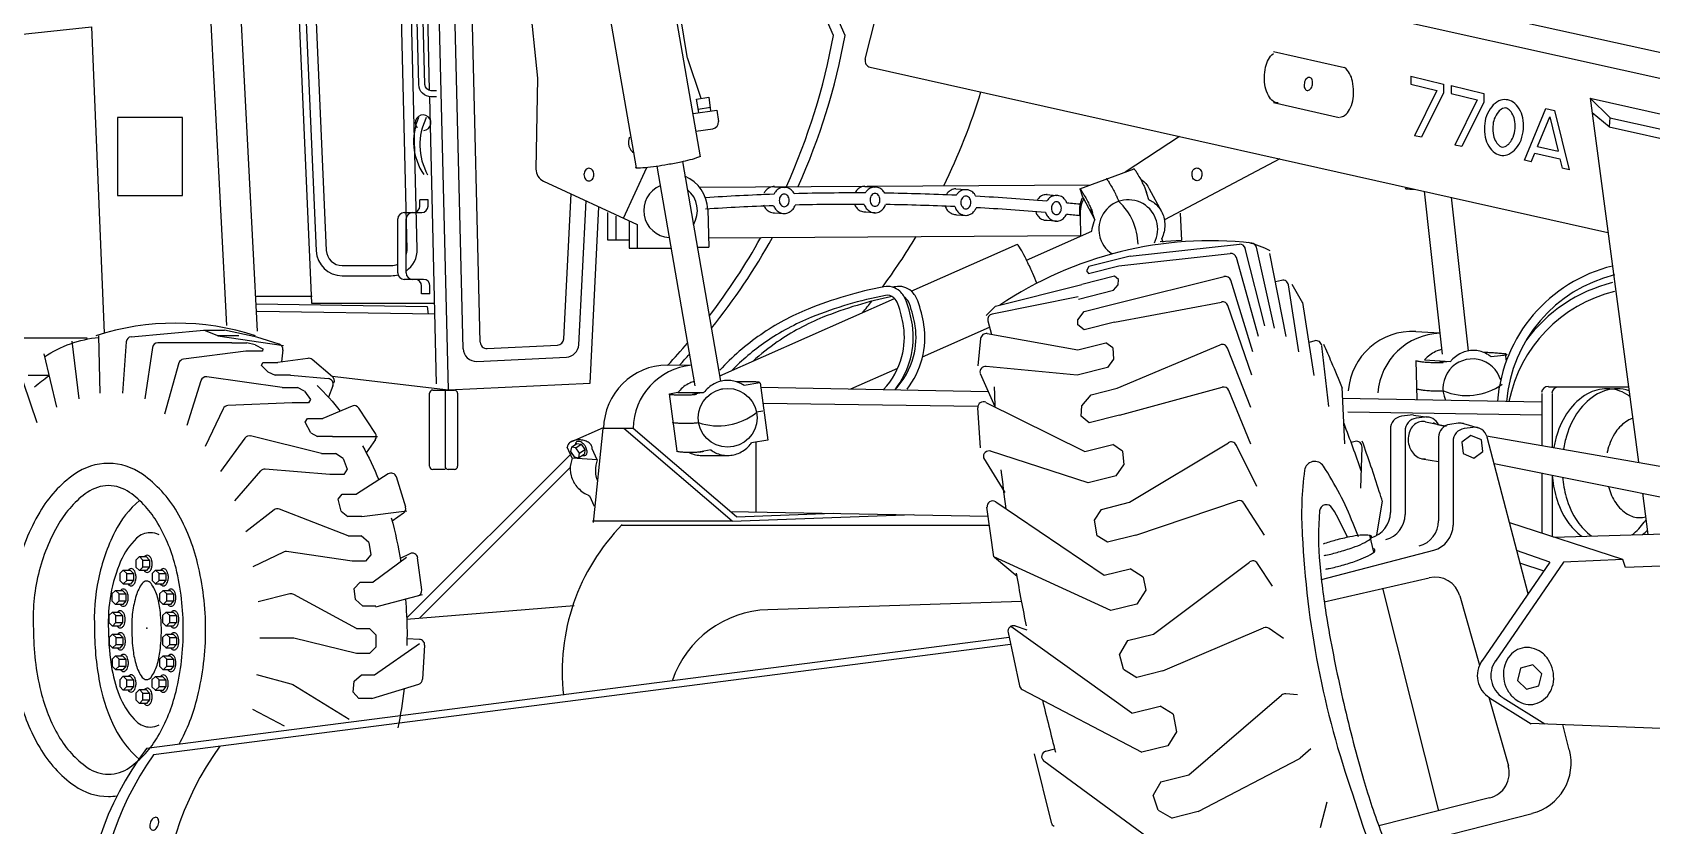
# Model space of a CAD drawing. Extents: x 103 to 393, y 15 to 220.
# Drawn here: x 165.9 to 290.7, y 85.4 to 146.6 of the extents above; entities that cross this region are included whole.
import ezdxf

# ---------------------------------------------------------------- set-up
doc = ezdxf.new("R2010")
doc.units = 0
doc.header["$MEASUREMENT"] = 0
doc.layers.get('0').update_dxf_attribs({"color": 2, "linetype": 'CONTINUOUS'})
for name, color, linetype in [('1', 1, 'CONTINUOUS'), ('2', 3, 'CONTINUOUS'), ('3', 4, 'CONTINUOUS'), ('4', 6, 'CONTINUOUS')]:
    doc.layers.add(name, color=color, linetype=linetype)

# ---------------------------------------------------------------- blocks, each defined once
blk = doc.blocks.new('BOLT', base_point=(134.5, 112))
blk.add_lwpolyline([(134.5, 112.5), (134.07, 112.25), (134.07, 111.75), (134.5, 111.5), (134.93, 111.75), (134.93, 112.25)], close=True)
blk = doc.blocks.new('HEAD', base_point=(135.52, 109.98))
for p, q in [((135, 110.5), (135.5, 110.5)), ((135.25, 110.25), (135.74, 110.25)), ((135.25, 109.76), (135.74, 109.76)), ((135.5, 110.5), (135.74, 110.25)), ((135.74, 109.76), (135.52, 109.49)), ((135.74, 110.25), (135.74, 109.76)), ((135.52, 109.49), (134.98, 109.49))]:
    blk.add_line(p, q)
for points in [[(135.34, 109.49, 0.073929), (135.44, 109.4, 0.157162), (135.56, 109.36, 0.157162), (135.69, 109.4, 0.10659), (135.82, 109.54, 0.072208), (135.89, 109.73, 0.058607), (135.92, 109.98, 0.058607), (135.89, 110.23, 0.072208), (135.82, 110.42, 0.10659), (135.69, 110.56, 0.157162), (135.56, 110.6, 0.157162)], [(135.56, 110.6, 0.157162), (135.44, 110.56, 0.051243), (135.37, 110.5, 0.072208)]]:
    blk.add_lwpolyline(points, format="xyb")
at = {"xscale": 0.6, "zscale": 0.6}
blk.add_blockref('BOLT', (135, 110), dxfattribs=at)
blk = doc.blocks.new('O', base_point=(178.78, 65.76))
blk.add_lwpolyline([(179.3, 65.51, 0.147265), (179.38, 65.6, 0.107139), (179.41, 65.76, 0.076516), (179.38, 65.95, 0.077832), (179.3, 66.12, 0.063471), (179.17, 66.27, 0.076516), (179.03, 66.37, 0.107139), (178.87, 66.41, 0.147265), (178.76, 66.38, 0.147265), (178.68, 66.29, 0.107139), (178.64, 66.13, 0.076516), (178.67, 65.96, 0.063471), (178.76, 65.78, 0.063471), (178.89, 65.62, 0.076516), (179.03, 65.52, 0.107139), (179.18, 65.48, 0.147265)], format="xyb", close=True)
blk = doc.blocks.new('VELLIPSE', base_point=(228.46, 131.91))
blk.add_lwpolyline([(228.21, 131.42, 0.122771), (228.35, 131.45, 0.105458), (228.48, 131.56, 0.087651), (228.57, 131.73, 0.094352), (228.59, 131.91, 0.078202), (228.56, 132.1, 0.087651), (228.48, 132.26, 0.105458), (228.35, 132.37, 0.122771), (228.21, 132.4, 0.122771), (228.07, 132.37, 0.105458), (227.94, 132.26, 0.087651), (227.86, 132.1, 0.078202), (227.83, 131.91, 0.078202), (227.86, 131.72, 0.087651), (227.94, 131.56, 0.105458), (228.07, 131.45, 0.122771)], format="xyb", close=True)

msp = doc.modelspace()

# ---------------------------------------------------------------- linework, layer by layer
for p, q in [((198, 119), (196.02, 201.26)), ((196.55, 142.08), (196.08, 161.59)), ((185.94, 160.21), (187.46, 125.7)), ((180.92, 123.97), (179.15, 158.51)), ((183.28, 123.54), (181.47, 158.73)), ((245.49, 155.22), (331.12, 136.2)), ((242.34, 153.93), (323, 136)), ((203.8, 153.43), (204.87, 143.04)), ((230.12, 144.5), (231.53, 150.12)), ((227.67, 146.34), (226.36, 149.38)), ((228.57, 146.34), (227.25, 149.38)), ((132.5, 143), (170.5, 147)), ((170.5, 147), (171.48, 123.38)), ((261.58, 145.1), (267.07, 143.85)), ((230.5, 143.89), (287.37, 131.15)), ((204.87, 143.04), (204.75, 136.03)), ((197.09, 119.48), (196.56, 141.6)), ((261.58, 141.17), (266.64, 140)), ((286, 141.5), (317.68, 134.41)), ((286, 141.5), (289.72, 113.42)), ((286, 141.5), (287.5, 140)), ((287.45, 139.28), (286.15, 140.37)), ((287.5, 140), (287.45, 139.28)), ((287.5, 139.99), (314.68, 133.91)), ((254.35, 138.54), (250.15, 135.8)), ((287.45, 139.28), (313.68, 133.41)), ((211.49, 132.25), (213.3, 136.16)), ((262.08, 136.81), (253.18, 132.12)), ((205.33, 135.1), (212.56, 131.75)), ((217.35, 134.64), (247.48, 134.81)), ((223.12, 134.66), (223.88, 134.6)), ((230.1, 134.69), (230.87, 134.63)), ((237.12, 134.51), (237.88, 134.45)), ((244.1, 134.06), (244.87, 134)), ((271.79, 134.64), (271.8, 134.51)), ((208.92, 119.53), (209.6, 133.12)), ((210.27, 132.69), (210.27, 130.57)), ((210.9, 132.39), (210.9, 130.57)), ((217.99, 132.9), (218.06, 130.01)), ((223.12, 132.66), (223.88, 132.6)), ((230.1, 132.73), (230.87, 132.68)), ((237.16, 132.51), (237.93, 132.46)), ((254.4, 132.63), (254.51, 130.52)), ((211.93, 132.04), (211.93, 129.92)), ((212.56, 131.75), (212.56, 129.92)), ((244.1, 132.1), (244.87, 132.04)), ((210.27, 130.57), (211.93, 130.57)), ((211.93, 129.92), (215.13, 129.92)), ((217.24, 130.01), (218.06, 130.01)), ((218.05, 130.73), (246.72, 130.9)), ((254.51, 130.52), (252.86, 130.43)), ((183.22, 126.22), (187.51, 126.22)), ((183.22, 125.63), (196.37, 125.44)), ((196.96, 124.85), (183.27, 125.04)), ((187.46, 125.7), (196.94, 125.7)), ((196.37, 125.44), (196.44, 124.85)), ((170.16, 123), (133, 123)), ((272.57, 123.5), (274.41, 123.4)), ((189.03, 120.06), (198, 119)), ((214.88, 120.92), (216.72, 120.93)), ((196.54, 113.12), (196.54, 118.74)), ((196.79, 118.99), (198.46, 118.99)), ((197.74, 118.99), (197.74, 113.12)), ((198, 119), (208.92, 119.53)), ((198.71, 118.74), (198.71, 113.12)), ((222.08, 119.22), (239.6, 118.88)), ((282.28, 118.72), (282.28, 114.72)), ((288.99, 119.22), (282.78, 119.22)), ((283.06, 118.72), (283.06, 114.58)), ((288.95, 119.22), (283.56, 119.22)), ((222.25, 117.99), (238.81, 117.74)), ((266.88, 118.37), (282.28, 118.07)), ((267.31, 117.31), (282.28, 117.09)), ((272.13, 117.06), (271.47, 116.97)), ((272.39, 117.06), (273.52, 116.91)), ((273.25, 116.91), (272.59, 116.83)), ((273.3, 116.55), (274.81, 116.22)), ((275.83, 116.43), (275.17, 116.34)), ((276.24, 116.4), (277.37, 116.08)), ((276.96, 116.11), (276.3, 116.02)), ((209.91, 116.02), (209.15, 108.79)), ((211.52, 116.02), (209.91, 116.02)), ((212.24, 116.02), (210.63, 116.02)), ((219.88, 108.87), (211.52, 116.02)), ((220.2, 109.21), (212.24, 116.02)), ((221.73, 109.61), (221.73, 115.03)), ((270.6, 115.98), (270.6, 109.54)), ((271.73, 115.83), (271.73, 109.39)), ((274.31, 115.35), (274.31, 108.91)), ((275.43, 115.03), (275.43, 108.58)), ((278.01, 115.46), (303.34, 111.04)), ((281.23, 103.29), (278.06, 115.37)), ((194.78, 101.39), (207.5, 114.1)), ((273.03, 113.7), (274.31, 113.47)), ((195.77, 101.4), (207.39, 113.01)), ((197.74, 112.87), (196.79, 112.87)), ((198.46, 112.87), (197.99, 112.87)), ((278.61, 113.34), (303.77, 108.24)), ((282.28, 112.6), (282.28, 107.98)), ((283.06, 112.44), (283.06, 107.69)), ((290.03, 111.03), (290.45, 107.86)), ((219.88, 108.87), (209.11, 108.87)), ((219.71, 109.63), (239.6, 109.28)), ((219.88, 108.87), (233.84, 109.4)), ((220.2, 109.21), (227.66, 109.49)), ((288.51, 105.92), (279.8, 108.75)), ((211.34, 108.57), (239.7, 108.57)), ((269.33, 106.49), (269.01, 107.79)), ((283.18, 107.66), (303.77, 108.24)), ((265.28, 104.38), (273.94, 106.65)), ((282.9, 105.71), (280.31, 106.63)), ((282.9, 105.71), (277.66, 98.1)), ((283.94, 105.71), (278.7, 98.1)), ((282.44, 105.02), (280.65, 105.61)), ((288.51, 105.92), (283.94, 105.71)), ((288.72, 105.3), (288.51, 105.92)), ((304.09, 105.92), (288.72, 105.3)), ((265.5, 102.67), (273.58, 104.52)), ((274.33, 86.56), (270.03, 103.71)), ((194.78, 101.32), (207.7, 102.39)), ((242.16, 102.69), (222.63, 102.05)), ((275.95, 103.12), (277.48, 97.78)), ((241.21, 99.92), (174.74, 91.36)), ((241.32, 99.38), (175.28, 90.87)), ((278.18, 95.31), (279.69, 90.03)), ((278.24, 95.27), (281.45, 93.26)), ((279.28, 95.27), (282.49, 93.26)), ((281.39, 93.3), (304.7, 92.44)), ((284.39, 91.24), (283.88, 93.21)), ((278.25, 87.54), (269.7, 85.39)), ((270.46, 83.52), (281.52, 86.35))]:
    msp.add_line(p, q)
for points in [[(261.94, 141.13, -0.166601), (261.58, 141.25, -0.105514), (261.2, 141.7, -0.068239), (260.95, 142.37, -0.067475), (260.89, 143.09, -0.054409), (260.98, 143.89, -0.068239), (261.2, 144.48, -0.105514), (261.58, 144.94, -0.166601)], [(266.71, 140.04, 0.166601), (267.07, 140.16, 0.105514), (267.46, 140.61, 0.068239), (267.7, 141.28, 0.067475), (267.76, 142, 0.054409), (267.68, 142.8, 0.068239), (267.46, 143.39, 0.105514), (267.07, 143.85, 0.166601)], [(212.41, 136.17, 0.043078), (212.42, 136.16, 0.360272)], [(223.12, 134.68, 0.002445), (223.12, 134.68, 0.122771), (222.73, 134.58, 0.105458), (222.44, 134.34, 0.056824), (222.32, 134.14, 0.078202)], [(224.66, 134.13, 0.043635), (224.56, 134.28, 0.105458), (224.26, 134.53, 0.122771), (223.88, 134.62, 0.122771), (223.5, 134.53, 0.105458), (223.2, 134.28, 0.056824), (223.08, 134.08, 0.078202)], [(230.1, 134.7, 0.117311), (229.74, 134.61, 0.105458), (229.45, 134.37, 0.036966), (229.37, 134.24, 0.078202)], [(231.63, 134.17, 0.041129), (231.54, 134.31, 0.105458), (231.26, 134.55, 0.122771), (230.88, 134.64, 0.122771), (230.5, 134.55, 0.105458), (230.21, 134.31, 0.036966), (230.13, 134.19, 0.078202)], [(237.12, 134.5, 0.002429), (237.11, 134.5, 0.122771), (236.74, 134.41, 0.105458), (236.45, 134.17, 0.03066), (236.38, 134.07, 0.078202)], [(238.65, 133.93, 0.052098), (238.54, 134.11, 0.105458), (238.25, 134.35, 0.122771), (237.88, 134.44, 0.122771), (237.5, 134.35, 0.105458), (237.21, 134.11, 0.03066), (237.14, 134.01, 0.078202)], [(244.14, 134.06, 0.01413), (244.1, 134.06, 0.122771), (243.72, 133.97, 0.105458), (243.43, 133.72, 0.035223), (243.36, 133.61, 0.078202)], [(245.67, 133.41, 0.074157), (245.53, 133.67, 0.105458), (245.24, 133.91, 0.122771), (244.86, 134, 0.122771), (244.49, 133.91, 0.105458), (244.2, 133.67, 0.035223), (244.12, 133.55, 0.078202)], [(271.74, 134.55, 0.360272), (271.78, 134.51, 0.025788), (272.44, 134.49, 0.011479)], [(222.29, 133.26, 0.071791), (222.44, 133, 0.105458), (222.73, 132.76, 0.122771), (223.12, 132.66, 0.122771)], [(223.06, 133.2, 0.071791), (223.2, 132.95, 0.105458), (223.5, 132.7, 0.122771), (223.88, 132.6, 0.122771)], [(223.12, 132.66, 0.000859), (223.12, 132.66, 0.105458)], [(223.88, 132.6, 0.122771), (224.26, 132.7, 0.105458), (224.56, 132.95, 0.081344), (224.73, 133.25, 0.090002)], [(229.29, 133.36, 0.086992), (229.45, 133.06, 0.105458), (229.74, 132.82, 0.122771), (230.12, 132.72, 0.122771)], [(230.05, 133.3, 0.086992), (230.21, 133, 0.105458), (230.5, 132.76, 0.122771), (230.88, 132.66, 0.122771)], [(230.12, 132.72, 0.013311), (230.16, 132.72, 0.105458)], [(230.88, 132.66, 0.122771), (231.26, 132.76, 0.105458), (231.54, 133, 0.079043), (231.7, 133.29, 0.090082)], [(236.28, 133.19, 0.005449), (236.29, 133.17, 0.087651), (236.45, 132.86, 0.105458), (236.74, 132.62, 0.122771), (237.11, 132.52, 0.122771)], [(237.04, 133.13, 0.005449), (237.05, 133.11, 0.087651), (237.21, 132.8, 0.105458), (237.5, 132.56, 0.122771), (237.88, 132.46, 0.122771)], [(237.11, 132.52, 0.009713), (237.14, 132.52, 0.105458)], [(237.88, 132.46, 0.122771), (238.25, 132.56, 0.105458), (238.54, 132.8, 0.068845), (238.69, 133.05, 0.090082)], [(243.27, 132.73, 0.002482), (243.27, 132.72, 0.087651), (243.43, 132.42, 0.105458), (243.72, 132.17, 0.122771), (244.1, 132.08, 0.122771)], [(244.03, 132.68, 0.002482), (244.03, 132.66, 0.087651), (244.2, 132.36, 0.105458), (244.49, 132.11, 0.122771), (244.86, 132.02, 0.122771)], [(244.86, 132.02, 0.122771), (245.24, 132.11, 0.105458), (245.53, 132.36, 0.049064), (245.64, 132.53, 0.090082)], [(244.1, 132.08, 0.011407), (244.14, 132.08, 0.105458)], [(243.36, 127.24, 0.009234), (243.04, 127.97, 0.00814), (242.61, 128.91, 0.011479), (242.27, 129.57, 0.027291), (241.91, 130.16, 0.312347), (241.86, 130.18, 0.360272)], [(289.04, 118.51, 0.013995), (288.82, 118.66, 0.13466), (287.31, 119.09, 0.13466), (285.78, 118.69, 0.106861), (284.32, 117.36, 0.082186), (283.42, 115.5, 0.028228), (283.19, 114.56, 0.070502)], [(288.99, 118.94, 0.077247), (288.08, 119.09, 0.13466), (286.56, 118.69, 0.106861), (285.1, 117.36, 0.082186), (284.19, 115.5, 0.032127), (283.94, 114.43, 0.070502)], [(273.3, 116.55, 0.081004), (272.99, 116.56, 0.118374), (272.57, 116.41, 0.104627), (272.21, 116.05, 0.089676), (272.01, 115.57, 0.081369), (271.98, 115, 0.081369), (272.14, 114.44, 0.089676), (272.44, 114.02, 0.104627), (272.86, 113.75, 0.118374), (273.31, 113.69, 0.118374)], [(273.91, 116.48, 0.009673), (274, 116.43, 0.113058), (274.93, 116.22, 0.113058)], [(289.27, 116.81, 0.062498), (288.87, 116.63, 0.107118), (287.97, 115.76, 0.079812), (287.37, 114.43, 0.017139), (287.3, 114.14, 0.067459)], [(171.8, 113.34, 0.155603), (169.18, 112.5, 0.106718), (166.5, 109.58, 0.072877), (164.74, 105.19, 0.073132), (164.31, 100.5, 0.05934), (164.92, 95.35, 0.072877), (166.5, 91.42, 0.106718), (169.18, 88.49, 0.155603), (171.8, 87.66, 0.037099), (172.47, 87.71, 0.106718)], [(177.24, 91.68, 0.067741), (178.67, 95.35, 0.05934), (179.29, 100.5, 0.05934), (178.67, 105.65, 0.072877), (177.09, 109.58, 0.106718), (174.42, 112.5, 0.155603), (171.8, 113.34, 0.155603)], [(268.13, 107.67, 0.004625), (267.73, 108.7, 0.051377), (265.44, 113.13, 0.312299), (264.6, 113.47, 0.312299), (263.99, 112.81, 0.051377), (263.81, 107.82, 0.022547)], [(283.08, 112.44, 0.050396), (283.37, 110.74, 0.082186), (284.24, 108.86, 0.08624), (285.36, 107.72, 0.13466)], [(283.86, 112.28, 0.045706), (284.15, 110.74, 0.082186), (285.02, 108.86, 0.084292), (286.1, 107.74, 0.13466)], [(287.41, 111.56, 0.003304), (287.43, 111.48, 0.079812), (287.97, 110.29, 0.107118), (288.87, 109.42, 0.139889), (289.8, 109.16, 0.068597), (290.27, 109.22, 0.107118)], [(174.19, 110.48, 0.101069), (172.29, 108.06, 0.064948), (171.03, 104.42, 0.063643), (170.73, 100.5, 0.051099), (171.17, 96.17, 0.064948), (172.29, 92.93, 0.101069), (174.19, 90.51, 0.174705)], [(267.29, 107.64, 0.027654), (266.12, 109.89, 0.326116), (265.55, 110.14, 0.326116), (265.14, 109.67, 0.044528), (265.16, 105.58, 0.019244), (265.72, 101.23, 0.013719), (266.92, 95.2, 0.013719), (268.45, 89.24, 0.019244), (269.82, 85.07, 0.044528), (271.58, 81.38, 0.326116), (272.14, 81.13, 0.326116)], [(289.23, 107.83, 0.072917), (290.17, 108.81, 0.008165), (290.3, 108.99, 0.085755)], [(175.01, 107.99, 0.194489), (173.96, 107.56, 0.099714), (172.74, 105.79, 0.057363), (171.98, 103.25, 0.055261), (171.8, 100.5, 0.043951), (172.07, 97.45, 0.057363), (172.74, 95.2, 0.099714), (173.96, 93.43, 0.194489), (175.01, 93.01, 0.119493), (175.7, 93.18, 0.099714)], [(175.7, 107.82, 0.119493), (175.01, 107.99, 0.194489)], [(265.5, 106.24, 0.003587), (265.63, 106.26, 0.02287), (266.61, 106.51, 0.017626), (267.7, 106.85, 0.024594), (268.46, 107.15, 0.055452), (269.1, 107.54, 0.303966), (269.15, 107.69, 0.303966), (269.04, 107.78, 0.055452), (268.28, 107.79, 0.024594), (267.48, 107.67, 0.017626), (266.37, 107.41, 0.015553), (265.41, 107.12, 0.024594)], [(290.04, 107.85, 0.026409), (290.41, 108.18, 0.082186)], [(265.62, 105.19, 0.007361), (265.89, 105.24, 0.02287), (266.88, 105.48, 0.017626), (267.97, 105.82, 0.024594), (268.72, 106.13, 0.055452), (269.37, 106.52, 0.303966), (269.41, 106.66, 0.303966), (269.3, 106.76, 0.00256), (269.27, 106.76, 0.024594)], [(267.71, 87.77, 0.016124), (269.45, 82.67, 0.051377), (271.75, 78.24, 0.312299), (272.58, 77.91, 0.312299)]]:
    msp.add_lwpolyline(points, format="xyb")
for points in [[(223.88, 133.12, 0.122771), (224.02, 133.16, 0.105458), (224.15, 133.27, 0.087651), (224.24, 133.43, 0.094352), (224.26, 133.61, 0.078202), (224.23, 133.8, 0.087651), (224.15, 133.96, 0.105458), (224.02, 134.07, 0.122771), (223.88, 134.1, 0.122771), (223.74, 134.07, 0.105458), (223.61, 133.96, 0.087651), (223.53, 133.8, 0.078202), (223.5, 133.61, 0.078202), (223.53, 133.42, 0.087651), (223.61, 133.27, 0.105458), (223.74, 133.16, 0.122771)], [(230.88, 133.16, 0.122771), (231.02, 133.2, 0.105458), (231.15, 133.31, 0.087651), (231.24, 133.48, 0.094352), (231.26, 133.65, 0.078202), (231.23, 133.85, 0.087651), (231.15, 134, 0.105458), (231.02, 134.11, 0.122771), (230.88, 134.14, 0.122771), (230.74, 134.11, 0.105458), (230.61, 134, 0.087651), (230.53, 133.85, 0.078202), (230.5, 133.65, 0.078202), (230.53, 133.46, 0.087651), (230.61, 133.31, 0.105458), (230.74, 133.2, 0.122771)], [(237.88, 132.96, 0.122771), (238.02, 133, 0.105458), (238.15, 133.11, 0.087651), (238.24, 133.28, 0.094352), (238.26, 133.45, 0.078202), (238.23, 133.65, 0.087651), (238.15, 133.8, 0.105458), (238.02, 133.91, 0.122771), (237.88, 133.94, 0.122771), (237.73, 133.91, 0.105458), (237.61, 133.8, 0.087651), (237.52, 133.65, 0.078202), (237.49, 133.45, 0.078202), (237.52, 133.26, 0.087651), (237.61, 133.11, 0.105458), (237.73, 133, 0.122771)], [(244.86, 132.52, 0.122771), (245, 132.56, 0.105458), (245.13, 132.66, 0.087651), (245.22, 132.83, 0.094352), (245.24, 133.01, 0.078202), (245.21, 133.2, 0.087651), (245.13, 133.36, 0.105458), (245, 133.47, 0.122771), (244.86, 133.5, 0.122771), (244.72, 133.47, 0.105458), (244.59, 133.36, 0.087651), (244.51, 133.2, 0.078202), (244.48, 133.01, 0.078202), (244.51, 132.82, 0.087651), (244.59, 132.66, 0.105458), (244.72, 132.56, 0.122771)], [(171.8, 111.62, 0.155603), (170.17, 111.1, 0.106718), (167.98, 108.71, 0.072877), (166.4, 104.79, 0.073943), (166.02, 100.55, 0.059928), (166.59, 95.75, 0.072877), (167.98, 92.28, 0.106718), (170.17, 89.89, 0.155603), (171.8, 89.37, 0.155603), (173.43, 89.89, 0.106718), (175.61, 92.28, 0.072877), (177.01, 95.75, 0.05934), (177.57, 100.5, 0.05934), (177.01, 105.25, 0.072877), (175.61, 108.71, 0.106718), (173.43, 111.1, 0.155603)], [(174.74, 104.26, 0.240474), (174.4, 104.08, 0.084039), (173.94, 103.15, 0.041981), (173.66, 101.86, 0.039541), (173.6, 100.46, 0.030917), (173.7, 98.9, 0.041981), (173.94, 97.78, 0.084039), (174.4, 96.84, 0.240474), (174.74, 96.67, 0.240474), (175.08, 96.84, 0.084039), (175.55, 97.78, 0.041981), (175.78, 98.9, 0.030917), (175.88, 100.46, 0.030917), (175.78, 102.02, 0.041981), (175.55, 103.15, 0.084039), (175.08, 104.08, 0.240474)]]:
    msp.add_lwpolyline(points, format="xyb", close=True)
for centre, radius, start, end in [((177.83, 155.44), 50.67, 335.8084, 349.6538), ((178.73, 155.44), 50.67, 335.8084, 349.6538), ((216.87, 144.8), 0.5, 189.4621, 198.4345), ((230.61, 144.38), 0.5, 165.9638, 257.3718), ((190.64, 156.96), 50.67, 333.9956, 342.7987), ((212.87, 138.09), 1, 156.0336, 237.0992), ((205.75, 136.01), 1, 179.0142, 245.1111), ((215.12, 132.83), 2.87, 1.4466, 67.2247), ((215.12, 132.83), 2.07, 112.765, 266.9684), ((215.12, 132.83), 2.07, 328.194, 51.5394), ((229.19, -40.41), 174.6, 92.0055, 93.7349), ((229.19, -40.41), 174.6, 89.6906, 91.4879), ((229.19, -40.41), 174.6, 87.3895, 89.1978), ((229.19, -40.41), 174.6, 85.0951, 86.8937), ((229.19, -41.29), 174.6, 92.0133, 93.7349), ((229.19, -41.29), 174.6, 89.7169, 91.4651), ((229.19, -41.29), 174.6, 87.4227, 89.175), ((229.19, -41.29), 174.6, 85.1241, 86.8825), ((229.19, -41.29), 174.6, 84.2504, 84.5949), ((229.19, -40.41), 174.6, 84.2163, 84.5833), ((177.83, 155.44), 50.67, 322.6466, 330.8498), ((178.73, 155.44), 50.67, 321.3046, 330.8498), ((190.64, 156.96), 50.67, 323.661, 328.9511), ((190.64, 156.96), 50.67, 320.8329, 322.1052), ((177.83, 155.44), 50.67, 317.0539, 319.6226), ((272.3, 118.55), 4.96, 86.8975, 175.6862), ((274.58, 118.41), 4.96, 91.8997, 175.6862), ((178.73, 155.44), 50.67, 317.0539, 318.3394), ((214.92, 115.96), 4.96, 90.4496, 179.2383), ((217.2, 115.96), 4.96, 95.4518, 179.2383), ((196.79, 118.74), 0.25, 90, 180), ((198.46, 118.74), 0.25, 0, 90), ((282.75, 118.77), 0.5, 86.4479, 176.4479), ((283.53, 118.72), 0.5, 86.4479, 176.4479), ((271.6, 115.98), 1, 97.6406, 180), ((272.73, 115.83), 1, 97.6406, 180), ((272.26, 116.07), 1, 82.6002, 97.6406), ((273.39, 115.92), 1, 24.1387, 97.6406), ((275.31, 115.35), 1, 97.6406, 180), ((275.97, 115.44), 1, 74.0542, 97.6406), ((277.09, 115.12), 1, 14.7079, 97.6406), ((276.43, 115.03), 1, 97.6406, 180), ((196.79, 113.12), 0.25, 180, 270), ((197.99, 113.12), 0.25, 180, 270), ((198.46, 113.12), 0.25, 270, 0), ((222.95, 97.29), 16.18, 135.5476, 186.5161), ((268.6, 109.54), 2, 284.7079, 0), ((269.73, 109.39), 2, 284.7079, 0), ((272.31, 108.91), 2, 284.7079, 0), ((273.43, 108.58), 2, 284.7079, 0), ((334.71, 111.2), 70.98, 182.7233, 199.2681), ((274.03, 102.57), 2, 15.9122, 102.9078), ((222.91, 93.96), 8.1, 91.9928, 160.8318), ((279.3, 96.97), 2, 145.4274, 237.9333), ((280.34, 96.97), 2, 145.4274, 237.9333), ((193.81, 76.93), 23.91, 142.9005, 217.0995), ((199.8, 77.58), 23.91, 144.3141, 215.7833), ((280.53, 90.23), 4, 284.3643, 14.7079), ((194.78, 77.04), 23.91, 144.6557, 217.0995), ((277.76, 89.48), 2, 284.0728, 15.9122)]:
    msp.add_arc(centre, radius, start, end)
at = {"layer": '1'}
for p, q in [((250.54, 129.31), (258.96, 130.23)), ((260.92, 123.93), (259.42, 129.91)), ((261.68, 123.77), (260.28, 130)), ((247.33, 127.98), (249.66, 128.56)), ((250.54, 129.31), (247.37, 128.52)), ((249.66, 128.56), (258.26, 129.52)), ((260.43, 123.11), (258.73, 129.21)), ((262.56, 123.11), (261.3, 129.53)), ((249.34, 127.76), (246.82, 127.13)), ((247.37, 128.52), (247.17, 128.19)), ((247.17, 128.19), (247.33, 127.98)), ((249.33, 125.63), (257.78, 127.75)), ((249.64, 127.51), (249.34, 127.76)), ((249.61, 127.1), (249.64, 127.51)), ((260.01, 121.94), (258.29, 127.46)), ((262.21, 127.45), (261.74, 127.33)), ((246.53, 126.18), (239.92, 124.85)), ((240.16, 125.46), (246.82, 127.13)), ((246.57, 126.01), (249.25, 126.68)), ((249.25, 126.68), (249.61, 127.1)), ((263.55, 121.94), (262.74, 127.1)), ((239.45, 124.75), (240.16, 125.46)), ((246.5, 124.41), (247, 125.05)), ((247, 125.05), (249.33, 125.63)), ((249.33, 124.22), (257.59, 125.78)), ((259.92, 120.14), (258.08, 125.5)), ((264.72, 120.11), (263.85, 125.73)), ((173.55, 123.1), (179.14, 123.61)), ((180.22, 123.18), (179.14, 123.61)), ((179.14, 123.61), (180.75, 123.61)), ((183.24, 123.07), (180.75, 123.61)), ((239.58, 124.32), (239.85, 123.28)), ((246.5, 124.03), (246.5, 124.41)), ((247, 123.64), (246.5, 124.03)), ((249.33, 124.22), (247, 123.64)), ((168.99, 122.75), (169.53, 118.32)), ((171.04, 123.18), (171.14, 118.75)), ((173.17, 122.71), (172.88, 118.75)), ((181.3, 122.64), (175.61, 122.64)), ((180.22, 123.18), (185.29, 122.43)), ((181.84, 123.18), (180.22, 123.18)), ((181.3, 122.64), (182.47, 122.64)), ((183.11, 122.48), (182.47, 122.64)), ((183.11, 122.48), (183.71, 122.16)), ((184.96, 122.53), (183.24, 123.07)), ((238.83, 120.87), (239.03, 122.96)), ((239.53, 123.34), (246.5, 122.1)), ((246.5, 122.1), (248.67, 122.64)), ((249.2, 122.25), (248.67, 122.64)), ((249.54, 119.13), (257.48, 122.47)), ((264.78, 122.78), (264.34, 122.67)), ((265.85, 117.73), (265.31, 122.41)), ((166.82, 121.78), (167.8, 117.68)), ((175.2, 122.28), (174.6, 118.32)), ((177.23, 121.08), (176.11, 117.14)), ((182.38, 122), (177.58, 121.38)), ((183.67, 122), (182.38, 122)), ((183.59, 120.89), (183.69, 121.12)), ((183.71, 122.16), (183.67, 122)), ((183.69, 121.12), (184.86, 121.12)), ((187.17, 121.43), (184.86, 121.12)), ((185.25, 122.08), (185.13, 121.16)), ((189.06, 120.02), (187.49, 121.34)), ((246.5, 122.1), (246.5, 122.1)), ((249.26, 121.36), (248.8, 120.72)), ((249.2, 122.25), (249.26, 121.36)), ((259.85, 117.64), (258.04, 122.23)), ((165.62, 120.14), (167.21, 120.14)), ((185.18, 119.18), (179.38, 120)), ((184.09, 120.39), (183.59, 120.89)), ((184.09, 120.39), (184.66, 120.15)), ((185.84, 120.15), (184.66, 120.15)), ((185.84, 120.15), (188.74, 119.88)), ((238.99, 120.28), (240.11, 117.72)), ((246.46, 120.14), (239.45, 120.81)), ((248.8, 120.72), (246.46, 120.14)), ((165.22, 119.59), (166.28, 116.48)), ((178.92, 119.71), (177.84, 116.26)), ((185.18, 119.18), (186.36, 119.18)), ((186.9, 118.91), (186.36, 119.18)), ((186.9, 118.91), (187.36, 118.27)), ((189.1, 119.31), (188.76, 118.44)), ((246.83, 117.78), (247.55, 118.63)), ((247.55, 118.63), (249.54, 119.13)), ((249.72, 117.05), (257.64, 119.21)), ((259.84, 114.81), (258.15, 118.95)), ((267.1, 114.85), (266.89, 119.22)), ((180.65, 117.55), (179.25, 114.65)), ((185.95, 118), (181.01, 117.79)), ((187.22, 118), (185.95, 118)), ((187.36, 118.27), (187.22, 118)), ((190.58, 117.75), (188.32, 116.8)), ((192.38, 115.64), (191.1, 117.6)), ((239, 114.54), (238.8, 117.63)), ((239.42, 118.04), (247.04, 114.25)), ((246.77, 116.98), (246.83, 117.78)), ((186.97, 116.51), (187.14, 116.8)), ((187.4, 115.7), (186.97, 116.51)), ((187.14, 116.8), (188.32, 116.8)), ((247.38, 116.46), (246.77, 116.98)), ((249.72, 117.05), (247.38, 116.46)), ((182.32, 115.29), (180.43, 112.71)), ((188.21, 114.11), (182.76, 115.45)), ((187.4, 115.7), (187.9, 115.4)), ((189.07, 115.4), (187.9, 115.4)), ((189.07, 115.4), (192.53, 115.4)), ((192.37, 115.17), (191.67, 114.16)), ((250.5, 110.34), (258.11, 114.93)), ((267.88, 115.03), (267.57, 114.95)), ((188.21, 114.11), (189.31, 114.11)), ((189.88, 113.72), (189.31, 114.11)), ((189.88, 113.72), (190.21, 112.88)), ((239.24, 113.77), (240.88, 111.09)), ((247.3, 111.83), (239.79, 114.28)), ((247.04, 114.25), (249.21, 114.79)), ((249.95, 114.27), (249.21, 114.79)), ((249.95, 114.27), (250.06, 113.23)), ((260.31, 111.55), (258.71, 114.76)), ((268.31, 111.43), (268.42, 114.6)), ((183.53, 112.76), (181.52, 110.44)), ((188.86, 112.49), (183.88, 112.9)), ((189.94, 112.49), (188.86, 112.49)), ((190.21, 112.88), (189.94, 112.49)), ((193.36, 112.52), (190.91, 110.97)), ((249.46, 112.37), (247.3, 111.83)), ((249.46, 112.37), (250.06, 113.23)), ((194.71, 109.97), (193.99, 112.29)), ((189.5, 110.57), (189.81, 110.97)), ((189.73, 109.66), (189.5, 110.57)), ((189.81, 110.97), (190.91, 110.97)), ((240.04, 106.12), (239.51, 109.95)), ((240.18, 110.37), (248.55, 104.71)), ((248.34, 109.79), (250.5, 110.34)), ((250.97, 107.79), (258.81, 110.45)), ((260.89, 107.8), (259.31, 110.27)), ((269.56, 107.84), (269.98, 110.43)), ((184.56, 109.75), (182.38, 108.06)), ((190.27, 107.74), (184.98, 109.81)), ((189.73, 109.66), (190.26, 109.25)), ((191.34, 109.25), (190.26, 109.25)), ((191.34, 109.25), (194.8, 109.68)), ((194.55, 109.5), (193.67, 108.87)), ((247.79, 108.95), (248.34, 109.79)), ((248.01, 107.76), (247.79, 108.95)), ((190.27, 107.74), (191.28, 107.74)), ((191.86, 107.24), (191.28, 107.74)), ((248.8, 107.25), (248.01, 107.76)), ((250.97, 107.79), (248.8, 107.25)), ((185.29, 106.5), (182.92, 105.36)), ((190.59, 105.79), (185.53, 106.54)), ((192.02, 106.29), (191.6, 105.79)), ((191.86, 107.24), (192.02, 106.29)), ((195.02, 106.37), (194.29, 106)), ((249.05, 101.99), (240.04, 106.12)), ((240.09, 106.1), (241.83, 104.63)), ((191.6, 105.79), (190.59, 105.79)), ((194.77, 106.07), (192.21, 104.18)), ((195.94, 103.58), (195.63, 106.05)), ((248.55, 104.71), (250.55, 105.21)), ((251.54, 104.57), (250.55, 105.21)), ((252.35, 100.17), (259.74, 105.73)), ((261.52, 103.88), (260.36, 105.63)), ((190.75, 103.68), (191.2, 104.18)), ((190.85, 102.83), (190.75, 103.68)), ((191.2, 104.18), (192.21, 104.18)), ((251.54, 104.57), (251.74, 103.55)), ((185.79, 103.27), (183.35, 102.67)), ((190.91, 100.61), (186.09, 103.23)), ((190.85, 102.83), (191.41, 102.33)), ((192.42, 102.33), (191.41, 102.33)), ((195.99, 103.21), (192.37, 102.25)), ((194.69, 102.89), (195.63, 103.12)), ((251.06, 102.49), (249.05, 101.99)), ((251.74, 103.55), (251.06, 102.49)), ((185.99, 99.86), (183.46, 99.86)), ((190.91, 98.67), (186.09, 99.85)), ((190.91, 100.61), (191.92, 100.61)), ((192.42, 100.11), (191.92, 100.61)), ((192.42, 100.11), (192.42, 99.17)), ((241.13, 100.3), (242.01, 96.19)), ((250.68, 94.08), (241.34, 100.76)), ((241.68, 100.8), (242.57, 100.51)), ((250.35, 99.67), (252.35, 100.17)), ((253.06, 97.34), (260.83, 100.66)), ((262.35, 99.83), (261.25, 100.61)), ((191.92, 98.67), (190.91, 98.67)), ((192.42, 99.17), (191.92, 98.67)), ((192.31, 97.04), (195.77, 99.45)), ((195.77, 99.77), (194.81, 99.81)), ((196.17, 99.32), (196.01, 96.69)), ((250.35, 99.67), (249.73, 98.62)), ((250.02, 97.46), (249.73, 98.62)), ((250.02, 97.46), (251.06, 96.83)), ((185.89, 96.31), (183.24, 97.04)), ((190.36, 93.6), (186, 96.26)), ((190.65, 95.71), (190.75, 96.54)), ((190.75, 96.54), (191.31, 97.04)), ((191.31, 97.04), (192.31, 97.04)), ((192.1, 95.21), (195.71, 96.32)), ((253.06, 97.34), (251.06, 96.83)), ((191.09, 95.21), (190.65, 95.71)), ((192.1, 95.21), (191.09, 95.21)), ((242.23, 95.9), (251.44, 91.07)), ((255.07, 89.32), (262.21, 95.47)), ((263.44, 95.5), (262.53, 95.57)), ((185.37, 93.08), (182.92, 94.35)), ((250.68, 94.08), (252.85, 94.62)), ((253.85, 93.99), (252.85, 94.62)), ((253.85, 93.99), (254.11, 92.63)), ((254.11, 92.63), (253.44, 91.57)), ((244.05, 91.14), (244.75, 91.32)), ((253.44, 91.57), (251.44, 91.07)), ((264.48, 91.33), (263.64, 90.61)), ((243.14, 90.94), (244.46, 85.64)), ((253.57, 83.27), (243.9, 90.38)), ((255.78, 86.49), (263.56, 90.56)), ((252.9, 88.78), (252.32, 87.75)), ((252.9, 88.78), (255.07, 89.32)), ((252.69, 86.6), (252.32, 87.75)), ((252.69, 86.6), (253.78, 85.99)), ((255.78, 86.49), (253.78, 85.99)), ((265.7, 87.21), (265.19, 85.24))]:
    msp.add_line(p, q, dxfattribs=at)
for points in [[(261.34, 129.73, 0.051766), (259.67, 130.36, 0.311508)], [(263.85, 125.69, 0.008746), (263.02, 127.13, 0.311508)], [(166.87, 121.56, -0.123712), (171.05, 123.05, -0.148566)], [(266.9, 119.11, 0.004663), (266.07, 121.13, 0.007894), (265.46, 122.5, 0.311508)], [(166.1, 119.24, -0.02159), (167.22, 120.1, -0.146731)], [(187.88, 119.33, -0.039596), (189.66, 117.37, -0.047625)], [(240.07, 119.23, 0.007266), (240.12, 117.69, 0.019957)], [(268.36, 112.76, 0.008375), (267.03, 116.4, 0.048327)], [(269.99, 110.38, 0.000923), (269.74, 111.18, 0.008773), (268.43, 115.06, 0.007894)], [(191.38, 114.7, -0.029686), (192.63, 112.06, -0.025916)], [(240.58, 112.84, 0.005016), (240.97, 109.83, 0.004328)], [(193.6, 109.14, -0.024435), (194.33, 105.75, -0.00411)], [(241.76, 104.86, 0.003563), (242.15, 102.74, 0.002808), (242.53, 100.8, 0.000666)], [(194.69, 102.86, -0.017396), (194.81, 100.39, -0.007707), (194.8, 99.3, -0.036474)], [(194.59, 95.97, -0.02159), (194.11, 92.94, -0.036474)], [(243.79, 95.08, 0.005868), (244.79, 91.08, 0.000666)]]:
    msp.add_lwpolyline(points, format="xyb", dxfattribs=at)
for centre, radius, start, end in [((256.76, 101.34), 29.16, 83.792, 123.8828), ((259.01, 129.8), 0.43, 14.0705, 96.2174), ((259.86, 129.9), 0.43, 12.6016, 83.792), ((258.31, 129.09), 0.43, 15.5779, 96.3703), ((257.88, 127.33), 0.43, 17.2181, 104.0705), ((262.32, 127.03), 0.43, 8.8644, 104.0705), ((240, 124.43), 0.43, 101.3727, 194.0705), ((257.67, 125.36), 0.43, 18.9731, 100.6993), ((176.98, 104.2), 19.95, 72.0379, 107.9621), ((173.59, 122.68), 0.42, 95.205, 175.7635), ((175.61, 122.22), 0.42, 90, 171.4131), ((184.83, 122.13), 0.42, 352.4951, 72.7051), ((239.45, 122.92), 0.43, 79.8564, 174.5675), ((257.64, 122.07), 0.43, 21.4789, 112.7982), ((264.88, 122.37), 0.43, 6.5672, 104.0705), ((177.64, 120.96), 0.42, 97.3301, 164.1649), ((187.22, 121.02), 0.42, 50.124, 97.613), ((179.32, 119.59), 0.42, 81.9183, 162.5185), ((188.7, 119.46), 0.42, 339.0651, 84.7138), ((188.79, 119.7), 0.42, 339.0651, 50.124), ((239.4, 120.39), 0.43, 84.5057, 194.0705), ((257.75, 118.79), 0.43, 22.2638, 105.2464), ((181.02, 117.37), 0.42, 92.4423, 154.3437), ((190.75, 117.37), 0.42, 33.164, 112.7354), ((239.23, 117.66), 0.43, 63.5376, 183.6813), ((182.66, 115.04), 0.42, 76.2254, 143.7781), ((192.02, 115.41), 0.42, 325.278, 33.164), ((258.33, 114.56), 0.43, 26.4643, 121.1387), ((267.99, 114.61), 0.43, 358.1246, 104.0705), ((239.66, 113.87), 0.43, 71.9169, 194.0705), ((183.85, 112.48), 0.42, 85.259, 138.9548), ((193.58, 112.17), 0.42, 17.2136, 122.3295), ((184.82, 109.42), 0.42, 68.5528, 127.8536), ((194.3, 109.84), 0.42, 305.9559, 17.2136), ((239.94, 110.01), 0.43, 55.9374, 187.9442), ((258.95, 110.04), 0.43, 32.5059, 108.681), ((185.47, 106.12), 0.42, 81.6226, 115.6496), ((195.22, 106), 0.42, 7.1252, 117.4648), ((260, 105.39), 0.43, 33.6678, 126.9756), ((185.89, 102.86), 0.42, 61.4799, 103.844), ((195.53, 103.53), 0.42, 283.7566, 7.1252), ((185.99, 99.44), 0.42, 76.2033, 90), ((241.55, 100.39), 0.43, 71.9723, 192.1099), ((261, 100.26), 0.43, 54.5741, 113.1506), ((195.75, 99.35), 0.42, 356.4236, 87.6468), ((185.78, 95.9), 0.42, 58.6164, 74.5032), ((195.59, 96.72), 0.42, 287.064, 356.4236), ((242.43, 96.28), 0.43, 192.1099, 242.3472), ((262.5, 95.14), 0.43, 85.2178, 130.702), ((244.15, 90.73), 0.43, 104.0705, 233.7056), ((263.36, 90.94), 0.43, 297.5912, 310.6349), ((244.88, 85.74), 0.43, 194.0705, 243.4418)]:
    msp.add_arc(centre, radius, start, end, dxfattribs=at)
at = {"layer": '2'}
for p, q in [((199.14, 122.17), (198.23, 159.61)), ((200.45, 122.69), (199.58, 158.7)), ((214.91, 153.52), (216.38, 144.72)), ((216.4, 144.64), (217.45, 141.49)), ((217.11, 141.43), (218.06, 141.58)), ((217.3, 140.38), (217.11, 141.43)), ((218.06, 141.58), (218.21, 140.51)), ((216.87, 140.32), (218.68, 140.58)), ((217.25, 140.64), (218.19, 140.79)), ((218.68, 140.58), (218.81, 139.7)), ((217.07, 138.95), (218.38, 139.14)), ((195.8, 133.18), (195.8, 133.66)), ((196.44, 133.66), (195.8, 133.66)), ((196.44, 133.18), (196.44, 133.66)), ((206.89, 122.94), (207.45, 134.12)), ((208.05, 122.48), (208.61, 133.58)), ((194.6, 132.68), (195.3, 132.68)), ((195.24, 132.68), (195.94, 132.68)), ((194.1, 128.02), (194.1, 132.18)), ((194.74, 128.02), (194.74, 132.18)), ((195.43, 127.52), (194.6, 127.52)), ((196.08, 127.52), (195.24, 127.52)), ((195.93, 126.42), (195.93, 127.02)), ((196.58, 126.42), (195.93, 126.42)), ((196.58, 126.42), (196.58, 127.02)), ((200.98, 122.2), (206.42, 122.46)), ((200.18, 121.2), (207.1, 121.53))]:
    msp.add_line(p, q, dxfattribs=at)
for points in [[(197.09, 141.6), (196.68, 141.6, -0.406696), (195.71, 142.54), (194.98, 171.13, -0.421772), (195.95, 172.13), (196.49, 172.13)], [(197.09, 142.07), (196.68, 142.07, -0.406696), (196.18, 142.55), (195.45, 171.15, -0.421772), (195.95, 171.66), (196.49, 171.66)], [(194.74, 128.17, 0.251485), (195.6, 129.86), (194.91, 158.38, 0.427792), (192.77, 160.33), (188.43, 160.02, 0.406578), (186.57, 157.94)], [(194.74, 129.39, 0.094834), (194.82, 129.84), (194.13, 158.36, 0.427792), (192.83, 159.55), (188.48, 159.25, 0.406578), (187.35, 157.98)], [(186.57, 157.94), (187.81, 129.72, 0.401359), (189.81, 127.81), (193.6, 127.81, 0.065807), (194.12, 127.88)], [(187.35, 157.98), (188.59, 129.76, 0.401359), (189.81, 128.59), (193.6, 128.59, 0.105956), (194.1, 128.7)], [(232.42, 119.02, 0.102674), (233.61, 121.41, 0.10124), (233.76, 124.01, 0.052856), (233.28, 125.87, 0.116464), (232.79, 126.61, 0.239902), (231.56, 126.96, 0.047648), (225.72, 125.23, 0.055689), (222.07, 123.26, 0.055331), (218.92, 120.52)], [(231.54, 119.04, 0.125721), (232.95, 121.58, 0.10124), (233.08, 123.91, 0.052856), (232.64, 125.63, 0.116464), (232.32, 126.11, 0.239902), (231.69, 126.29, 0.047648), (225.98, 124.6, 0.055689), (222.46, 122.7, 0.04729), (219.82, 120.48, 0.055331)], [(232.19, 126.21, 0.044381), (226.87, 124.6, 0.055689), (223.35, 122.7, 0.032685), (221.48, 121.22, 0.055331)], [(233.35, 119.06, 0.100745), (234.51, 121.41, 0.10124), (234.65, 124.01, 0.052856), (234.17, 125.87, 0.116464), (233.68, 126.61, 0.239902), (232.46, 126.96, 0.001605), (232.25, 126.92, 0.055689)], [(232.42, 119.02, 0.126716), (233.85, 121.58, 0.10124), (233.98, 123.91, 0.052856), (233.53, 125.63, 0.116464), (233.22, 126.11, 0.03721), (233.13, 126.17, 0.047648)]]:
    msp.add_lwpolyline(points, format="xyb", dxfattribs=at)
for points in [[(276.2, 114.09), (277.02, 113.74), (277.73, 114.26), (277.62, 115.14), (276.81, 115.49), (276.1, 114.97)], [(280.4, 96.6), (281.1, 95.92), (282.03, 96.18), (282.28, 97.12), (281.58, 97.8), (280.64, 97.54)]]:
    msp.add_lwpolyline(points, close=True, dxfattribs=at)
msp.add_lwpolyline([(279.37, 96.52, 0.086885), (279.71, 95.72, 0.092902), (280.27, 95.13, 0.102908), (281.05, 94.77, 0.130901), (281.74, 94.8, 0.111305), (282.41, 95.12, 0.102908), (282.92, 95.73, 0.092902), (283.17, 96.5, 0.086885), (283.12, 97.37, 0.086885), (282.79, 98.17, 0.092902), (282.23, 98.77, 0.102908), (281.5, 99.1, 0.111305), (280.76, 99.1, 0.111305), (280.09, 98.78, 0.102908), (279.58, 98.17, 0.092902), (279.33, 97.39, 0.086885)], format="xyb", close=True, dxfattribs=at)
for centre, radius, start, end in [((199.94, 138.17), 4.62, 156.6148, 213.7741), ((196.05, 139.6), 0.602, 274.7636, 221.6335), ((200.51, 137.89), 4.71, 153.4349, 209.169), ((218.31, 139.63), 0.5, 278.2597, 8.1299), ((194.6, 132.18), 0.5, 90, 180), ((195.24, 132.18), 0.5, 90, 180), ((195.3, 133.18), 0.5, 270, 0), ((195.94, 133.18), 0.5, 270, 0), ((290.5, 117.21), 11.68, 103.8047, 175.4174), ((194.6, 128.02), 0.5, 180, 270), ((195.24, 128.02), 0.5, 180, 270), ((195.43, 127.02), 0.5, 0, 90), ((196.08, 127.02), 0.5, 0, 90), ((290.5, 117.21), 10.98, 103.8047, 175.4174), ((290.5, 115.93), 10.98, 103.8047, 168.4891), ((290.5, 115.93), 11.68, 103.8047, 144.0323), ((200.95, 122.7), 0.5, 181.3804, 272.7702), ((206.39, 122.96), 0.5, 272.7702, 357.1499), ((207.05, 122.53), 1, 272.7702, 357.1499), ((200.14, 122.2), 1, 181.3804, 272.7702)]:
    msp.add_arc(centre, radius, start, end, dxfattribs=at)
msp.add_point((174.75, 100.63), dxfattribs=at)
at = {"layer": '3'}
for p, q in [((272.18, 143.18), (274.69, 142.58)), ((272.18, 143.18), (272.18, 142.57)), ((272.18, 142.57), (274.17, 142.1)), ((274.69, 142.58), (274.69, 141.91)), ((275.28, 142.46), (275.28, 141.85)), ((275.28, 142.46), (277.8, 141.86)), ((274.17, 142.1), (272.46, 138.6)), ((274.69, 141.91), (273.01, 138.48)), ((275.28, 141.85), (277.28, 141.38)), ((277.28, 141.38), (275.56, 137.88)), ((277.8, 141.19), (276.11, 137.76)), ((277.8, 141.86), (277.8, 141.19)), ((172.5, 140), (172.5, 134)), ((177.5, 140), (172.5, 140)), ((177.5, 134), (177.5, 140)), ((280.94, 136.72), (282.58, 140.71)), ((281.93, 137.77), (282.88, 140.06)), ((282.58, 140.71), (283.25, 140.55)), ((282.88, 140.06), (283.52, 137.41)), ((283.25, 140.55), (284.37, 135.97)), ((273.01, 138.48), (272.46, 138.6)), ((276.11, 137.76), (275.56, 137.88)), ((281.93, 137.77), (283.52, 137.41)), ((281.46, 136.6), (280.94, 136.72)), ((281.46, 136.6), (281.72, 137.25)), ((281.72, 137.25), (283.67, 136.81)), ((283.67, 136.81), (283.84, 136.09)), ((284.37, 135.97), (283.84, 136.09)), ((172.5, 134), (177.5, 134))]:
    msp.add_line(p, q, dxfattribs=at)
for points in [[(279.52, 141.38, 0.134939), (278.97, 141.28, 0.10688), (278.41, 140.84, 0.082059), (278, 140.13, 0.085568), (277.86, 139.35, 0.070334), (277.91, 138.49, 0.082059), (278.18, 137.8, 0.10688), (278.66, 137.28, 0.134939), (279.19, 137.08, 0.134939), (279.74, 137.19, 0.10688), (280.29, 137.63, 0.082059), (280.67, 138.27, 0.070334), (280.85, 139.12, 0.070334), (280.8, 139.98, 0.082059), (280.53, 140.67, 0.10688), (280.05, 141.19, 0.134939)], [(279.47, 140.74, 0.134939), (279.25, 140.7, 0.10688), (278.92, 140.43, 0.082059), (278.61, 139.9, 0.088458), (278.5, 139.32, 0.072405), (278.55, 138.62, 0.082059), (278.74, 138.12, 0.10688), (279.03, 137.8, 0.134939), (279.24, 137.73, 0.134939), (279.45, 137.77, 0.10688), (279.79, 138.04, 0.082059), (280.06, 138.5, 0.070334), (280.21, 139.17, 0.070334), (280.16, 139.85, 0.082059), (279.97, 140.34, 0.10688), (279.68, 140.66, 0.134939)]]:
    msp.add_lwpolyline(points, format="xyb", close=True, dxfattribs=at)
at = {"layer": '4'}
for p, q in [((213.85, 157.42), (217.41, 136.98)), ((209.05, 155.82), (212.48, 136.12)), ((214.06, 136.26), (217, 119.31)), ((216.04, 136.62), (218.98, 119.68)), ((246.66, 134.5), (250.84, 136.06)), ((246.89, 133.86), (246.68, 134.5)), ((246.89, 133.86), (247.82, 132.11)), ((251.99, 133.67), (251.72, 134.49)), ((252.02, 134.51), (252.96, 132.76)), ((273.2, 134.32), (274.59, 121.77)), ((275.28, 133.86), (276.59, 122.01)), ((246.68, 132.46), (246.72, 130.86)), ((247.82, 132.11), (247.55, 132.93)), ((242.56, 129.01), (247.6, 131.25)), ((233.67, 126.62), (241.87, 130.25)), ((248.2, 130.71), (248.28, 130.74)), ((253.08, 130.36), (252.98, 130.67)), ((218.91, 120.08), (232.38, 126.05)), ((234.54, 121.54), (239.71, 123.83)), ((272.56, 121.27), (272.64, 118.26)), ((273.24, 121.33), (275.23, 121.2)), ((275.23, 121.2), (274.37, 121.11)), ((279.58, 121.68), (278.37, 121.55)), ((279.44, 121.83), (279.52, 121.19)), ((229.01, 119.09), (232.64, 120.69)), ((215.01, 118.69), (215.6, 114.27)), ((215.69, 118.79), (215.03, 118.67)), ((215.69, 118.79), (217.67, 118.79)), ((217.67, 118.79), (216.82, 118.64)), ((219.08, 119.11), (219.09, 119.03)), ((221.99, 119.54), (220.79, 119.33)), ((222.04, 119.56), (222.63, 115.13)), ((222.24, 117.36), (221.75, 117.28)), ((207.51, 115.02), (209.96, 116.11)), ((222.63, 115.13), (221.37, 114.91)), ((207.54, 113.73), (207.16, 114.59)), ((209.47, 113.61), (207.54, 113.73)), ((209.47, 113.61), (209.09, 114.47)), ((218.25, 114.38), (217.4, 114.23)), ((217.53, 113.95), (219.52, 113.95)), ((208.87, 110.84), (209.23, 110.04))]:
    msp.add_line(p, q, dxfattribs=at)
for points in [[(212.42, 136.16, 0.360272), (212.46, 136.13, 0.027291), (213.16, 136.15, 0.011479), (214.01, 136.25, 0.010631), (214.91, 136.4, 0.00814), (215.93, 136.59, 0.011479), (216.64, 136.76, 0.027291), (217.31, 136.97, 0.312347), (217.34, 137.01, 0.360272)], [(250.82, 136.06, -0.362783), (250.84, 136.06, -0.026015), (251.01, 135.82, -0.010927), (251.17, 135.55, -0.007747), (251.38, 135.17, -0.007747), (251.58, 134.79, -0.010927), (251.71, 134.51, -0.026015), (251.81, 134.23, -0.362783), (251.81, 134.21, -0.362783)], [(248.69, 135.3, -0.362783), (248.71, 135.3, -0.026015), (248.88, 135.06, -0.010927), (249.04, 134.79, -0.007747), (249.25, 134.41, -0.007747), (249.45, 134.03, -0.010927), (249.58, 133.75, -0.019375), (249.66, 133.54, -0.362783)], [(251.32, 135.29, -0.009673), (251.4, 135.23, -0.113058), (252.02, 134.51, -0.113058)], [(246.65, 134.5, -0.362783), (246.68, 134.5, -0.026015), (246.85, 134.26, -0.010927), (247.01, 133.99, -0.007747), (247.22, 133.61, -0.007747), (247.42, 133.22, -0.010927), (247.55, 132.94, -0.026015), (247.65, 132.67, -0.362783), (247.64, 132.65, -0.362783)], [(246.71, 132.34, -0.043318), (246.66, 132.71, -0.10338), (246.83, 133.73, -0.011823), (246.89, 133.86, -0.085464)], [(251.98, 133.69, -0.041088), (252.33, 133.48, -0.113058), (252.96, 132.76, -0.113058)], [(247.64, 132.65, -0.362783), (247.62, 132.65, -0.026015)], [(252.96, 132.76, -0.113058), (253.21, 131.83, -0.10338), (253.04, 130.81, -0.011649), (252.98, 130.67, -0.102405)], [(247.6, 131.25, -0.074017), (247.77, 131.98, -0.012136), (247.82, 132.11, -0.085464)], [(272.56, 121.27, 0.362783), (272.58, 121.25, 0.026015), (272.87, 121.2, 0.010927), (273.17, 121.16, 0.007747), (273.61, 121.13, 0.007747), (274.04, 121.11, 0.010927), (274.35, 121.11, 0.026015), (274.65, 121.12, 0.362783), (274.66, 121.14, 0.362783)], [(274.55, 122.12, 0.043318), (274.2, 122.01, 0.10338), (273.34, 121.43, 0.011823), (273.24, 121.33, 0.085464)], [(274.66, 121.14, 0.362783), (274.65, 121.16, 0.026015)], [(278.37, 121.55, 0.039415), (278.04, 121.77, 0.113058), (277.13, 122.04, 0.113058), (276.18, 121.89, 0.10338), (275.32, 121.3, 0.012136), (275.23, 121.2, 0.085464)], [(277.77, 121.9, -0.001514), (277.79, 121.9, -0.010927), (278.1, 121.9, -0.007747), (278.54, 121.88, -0.007747), (278.97, 121.84, -0.010927), (279.28, 121.81, -0.026015), (279.57, 121.75, -0.362783), (279.58, 121.73, -0.362783)], [(215.01, 118.69, 0.362783), (215.03, 118.67, 0.026015), (215.32, 118.64, 0.010927), (215.63, 118.62, 0.007747), (216.06, 118.61, 0.007747), (216.5, 118.62, 0.010927), (216.81, 118.64, 0.026015), (217.1, 118.67, 0.362783), (217.11, 118.69, 0.362783)], [(216.94, 119.66, 0.043318), (216.6, 119.53, 0.10338), (215.77, 118.89, 0.011823), (215.69, 118.79, 0.085464)], [(217.11, 118.69, 0.362783), (217.1, 118.71, 0.026015)], [(220.79, 119.33, 0.039415), (220.45, 119.53, 0.113058), (219.52, 119.74, 0.113058), (218.59, 119.53, 0.10338), (217.76, 118.89, 0.012136), (217.67, 118.79, 0.085464)], [(220.17, 119.64, -0.001514), (220.19, 119.64, -0.010927), (220.5, 119.66, -0.007747), (220.93, 119.66, -0.007747), (221.37, 119.66, -0.010927), (221.68, 119.64, -0.026015), (221.97, 119.6, -0.362783), (221.99, 119.59, -0.362783)], [(272.68, 119.09, 0.362783), (272.69, 119.07, 0.026015), (272.98, 119.01, 0.010927), (273.29, 118.98, 0.007747), (273.72, 118.94, 0.007747), (274.16, 118.92, 0.010927), (274.46, 118.92, 0.019375), (274.68, 118.93, 0.362783)], [(215.26, 116.52, 0.362783), (215.27, 116.5, 0.026015), (215.57, 116.46, 0.010927), (215.88, 116.44, 0.007747), (216.31, 116.44, 0.007747), (216.75, 116.44, 0.010927), (217.05, 116.46, 0.019375), (217.27, 116.49, 0.362783)], [(209.09, 114.47, 0.145748), (209.04, 114.69, 0.107166), (208.84, 114.92, 0.077188), (208.55, 115.07, 0.064264), (208.17, 115.14, 0.064264), (207.78, 115.12, 0.077188), (207.47, 115.01, 0.107166), (207.24, 114.8, 0.145748), (207.16, 114.59, 0.145748)], [(219.52, 113.95, 0.113058), (220.45, 114.16, 0.10338), (221.27, 114.8, 0.011649), (221.37, 114.91, 0.102405)], [(207.54, 113.73, 0.041088), (207.43, 113.33, 0.113058), (207.46, 112.38, 0.113058)], [(209.47, 113.61, 0.041088), (209.36, 113.21, 0.113058), (209.4, 112.26, 0.113058)], [(215.59, 114.28, 0.362783), (215.6, 114.27, 0.026015), (215.9, 114.23, 0.010927), (216.2, 114.21, 0.007747), (216.64, 114.2, 0.007747), (217.08, 114.21, 0.010927), (217.38, 114.23, 0.026015), (217.68, 114.27, 0.362783), (217.69, 114.28, 0.362783)], [(216.51, 114.21, 0.009673), (216.6, 114.16, 0.113058), (217.53, 113.95, 0.113058)], [(218.23, 114.37, 0.041088), (218.59, 114.16, 0.113058), (219.52, 113.95, 0.113058)], [(207.46, 112.38, 0.113058), (207.91, 111.53, 0.10338), (208.74, 110.9, 0.011649), (208.87, 110.84, 0.102405)], [(209.4, 112.26, 0.033141), (209.49, 111.99, 0.10338)]]:
    msp.add_lwpolyline(points, format="xyb", dxfattribs=at)
msp.add_circle((219.52, 116.85), 2.27, dxfattribs=at)
for centre, radius, start, end in [((249.55, 132.53), 2.87, 154.9795, 181.4712), ((250.4, 131.39), 2.27, 332.254, 236.6463), ((246.45, 130.1), 4.71, 1.557, 46.9159), ((276.92, 119.12), 2.27, 16.1764, 203.3557), ((276.48, 123.28), 4.71, 247.5959, 305.3178), ((218.79, 120.94), 4.71, 251.148, 308.87)]:
    msp.add_arc(centre, radius, start, end, dxfattribs=at)

# ---------------------------------------------------------------- block references
msp.add_blockref('VELLIPSE', (209.08, 135.6))
at = {"xscale": -1, "rotation": 2.917838756490868}
msp.add_blockref('VELLIPSE', (255.44, 135.61), dxfattribs=at)
at = {"layer": '2'}
for name, p, rotation in [('O', (263.97, 142.63), 316.6248481711688), ('HEAD', (208.2, 114.46), 34.35788150988604), ('O', (175.63, 85.47), 127.2331500546038)]:
    msp.add_blockref(name, p, dxfattribs=dict(at, rotation=rotation))
at = {"layer": '2', "xscale": 1.069999999999993, "yscale": 1.069999999999993, "zscale": 1.069999999999993}
for p in [(174.74, 105.59), (173.5, 104.56), (175.99, 104.56), (172.9, 102.98), (176.57, 102.98), (172.66, 101.31), (176.8, 101.31), (172.68, 99.62), (176.8, 99.62), (172.91, 97.95), (176.57, 97.94), (173.5, 96.37), (175.98, 96.36), (174.74, 95.34)]:
    msp.add_blockref('HEAD', p, dxfattribs=at)

doc.saveas('drawing.dxf')
